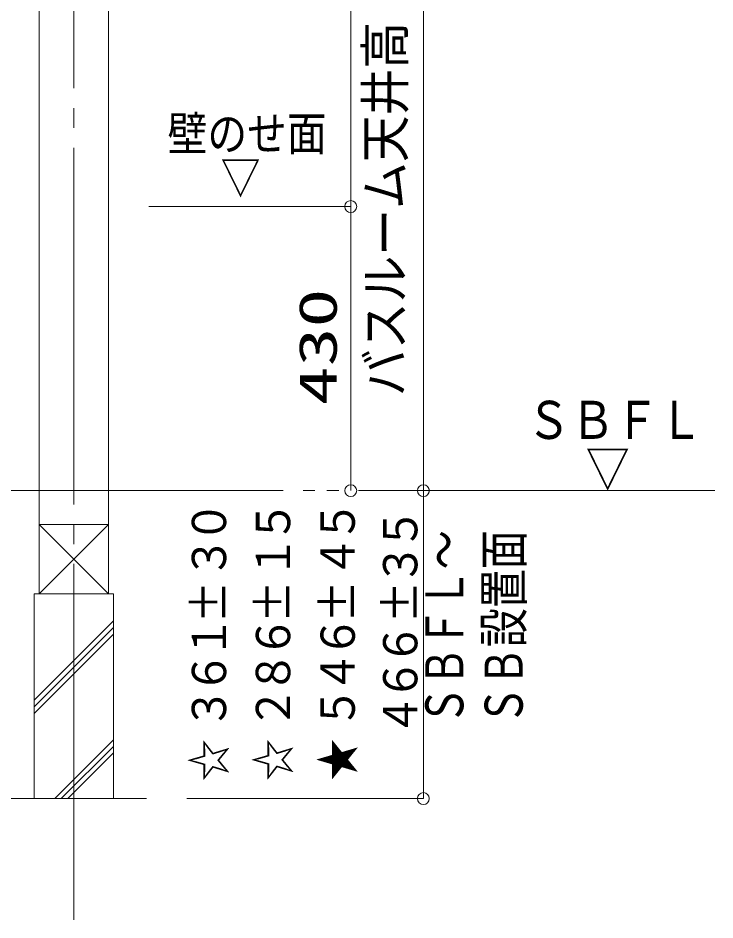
# Model space of a CAD drawing. Units: millimetres on the paper. Extents: x -305 to 305, y -152 to 152.
# Drawn here: x -193.24 to -158.05, y 9.43 to 54.93 of the extents above; entities that cross this region are included whole.
import ezdxf
from ezdxf.enums import TextEntityAlignment as Align

# ---------------------------------------------------------------- set-up
doc = ezdxf.new("R2010")
doc.units = ezdxf.units.MM
doc.linetypes.add('LONG_CHAIN', pattern=[21, 18, -1, 1, -1])
doc.linetypes.add('LONG_DOUBLE_CHAIN', pattern=[21.8, 18, -1, 0.6, -0.6, 0.6, -1])
doc.layers.add('0-0_0', color=7, linetype='Continuous', lineweight=9)
doc.layers.add('0-1_VIEW0001', color=7, linetype='Continuous', lineweight=9)
doc.styles.add('ＭＳ ゴシック', font='')
doc.styles.get('ＭＳ ゴシック').set_extended_font_data('MS Gothic')

# ---------------------------------------------------------------- blocks, each defined once
blk = doc.blocks.new('_ORIGIN')
at = {"layer": '0-0_0'}
blk.add_line((0, 0), (-1, 0), dxfattribs=at)
blk.add_circle((0, 0), 0.5, dxfattribs=at)

msp = doc.modelspace()

# ---------------------------------------------------------------- linework, layer by layer
at = {"layer": '0-0_0'}
for p, q in [((-176.441, 46.025), (-176.441, 97.158)), ((-172.774, 31.691), (-172.774, 97.158)), ((-186.635, 45.425), (-176.44, 45.425)), ((-177.568, 45.425), (-176.441, 45.425)), ((-176.44, 31.691), (-176.44, 44.825))]:
    msp.add_line(p, q, dxfattribs=at)
at = {"layer": '0-1_VIEW0001'}
for p, q in [((-192.175, 111.391), (-192.175, 25.891)), ((-188.675, 111.391), (-188.675, 25.891)), ((-172.775, 16.158), (-172.775, 30.491)), ((-188.675, 29.391), (-192.175, 25.891)), ((-192.175, 29.391), (-188.675, 25.891)), ((-188.675, 29.391), (-192.174, 29.391)), ((-188.425, 25.891), (-192.425, 25.891)), ((-192.425, 25.891), (-192.425, 15.558)), ((-188.425, 25.891), (-188.425, 15.558)), ((-192.425, 20.522), (-188.425, 24.522)), ((-192.425, 20.189), (-188.425, 24.189)), ((-192.425, 19.855), (-188.425, 23.855)), ((-191.389, 15.558), (-188.425, 18.522)), ((-191.056, 15.558), (-188.425, 18.189)), ((-190.723, 15.558), (-188.425, 17.856)), ((-186.758, 15.558), (-254.758, 15.558)), ((-184.718, 15.558), (-172.775, 15.558))]:
    msp.add_line(p, q, dxfattribs=at)
at = {"layer": '0-1_VIEW0001', "linetype": 'LONG_CHAIN'}
msp.add_line((-190.425, 111.391), (-190.425, 9.433), dxfattribs=at)
at = {"layer": '0-1_VIEW0001', "linetype": 'LONG_DOUBLE_CHAIN'}
msp.add_line((-158.052, 31.091), (-261.258, 31.091), dxfattribs=at)

# ---------------------------------------------------------------- block references
at = {"layer": '0-0_0', "xscale": 0.6, "yscale": 0.6}
for p, rotation in [((-176.441, 45.425), 270), ((-176.44, 45.425), 90), ((-176.44, 31.091), 270), ((-172.774, 31.091), 270)]:
    msp.add_blockref('_ORIGIN', p, dxfattribs=dict(at, rotation=rotation))
at = {"layer": '0-1_VIEW0001', "xscale": 0.6, "yscale": 0.6}
for p, rotation in [((-172.775, 31.091), 90), ((-172.775, 15.558), 270)]:
    msp.add_blockref('_ORIGIN', p, dxfattribs=dict(at, rotation=rotation))

# ---------------------------------------------------------------- texts
at = {"layer": '0-0_0', "style": 'ＭＳ ゴシック'}
for s, width, p in [('バスルーム天井高\u3000２０００【２１５０】＜１９００＞', 0.9, (-173.176, 35.868)), ('430', 1.5, (-176.57, 35.402))]:
    msp.add_text(s, height=1.921, rotation=90, dxfattribs=dict(at, width=width)).set_placement(p, align=Align.BOTTOM_LEFT)
at = {"layer": '0-1_VIEW0001', "style": 'ＭＳ ゴシック', "width": 0.85}
for s, height, p in [('壁のせ面', 1.732, (-185.69, 47.72)), ('▽', 1.732, (-183.01, 45.52)), ('ＳＢＦＬ', 1.921, (-167.563, 33.125)), ('▽', 1.921, (-164.585, 30.681))]:
    msp.add_text(s, height=height, dxfattribs=at).set_placement(p, align=Align.BOTTOM_LEFT)
at = {"layer": '0-1_VIEW0001', "style": 'ＭＳ ゴシック'}
for s, height, width, p in [('０', 1.73, 0.9, (-182.216, 28.444)), ('５', 1.73, 0.9, (-178.982, 28.465)), ('５', 1.73, 0.9, (-175.718, 28.475)), ('５', 1.73, 0.9, (-172.56, 28.102)), ('ＳＢＦＬ～', 1.921, 0.75, (-170.182, 19.266)), ('ＳＢ設置面', 1.921, 0.75, (-167.185, 19.266)), ('３', 1.73, 0.9, (-182.216, 26.655)), ('１', 1.73, 0.9, (-178.982, 26.676)), ('４', 1.73, 0.9, (-175.718, 26.685)), ('３', 1.73, 0.9, (-172.56, 26.313)), ('±', 1.73, 0.9, (-182.216, 24.414)), ('±', 1.73, 0.9, (-178.982, 24.435)), ('±', 1.73, 0.9, (-175.718, 24.444)), ('６±', 1.73, 0.9, (-172.56, 22.283)), ('１', 1.73, 0.9, (-182.216, 22.625)), ('６', 1.73, 0.9, (-178.982, 22.645)), ('６', 1.73, 0.9, (-175.718, 22.655)), ('６', 1.73, 0.9, (-182.216, 20.835)), ('８', 1.73, 0.9, (-178.982, 20.856)), ('４', 1.73, 0.9, (-175.718, 20.866)), ('６', 1.73, 0.9, (-172.56, 20.493)), ('３', 1.73, 0.9, (-182.216, 19.046)), ('２', 1.73, 0.9, (-178.982, 19.067)), ('５', 1.73, 0.9, (-175.718, 19.077)), ('４', 1.73, 0.9, (-172.56, 18.704)), ('☆', 1.73, 0.9, (-182.216, 16.429)), ('☆', 1.73, 0.9, (-178.982, 16.45)), ('★', 1.73, 0.9, (-175.718, 16.46))]:
    msp.add_text(s, height=height, rotation=90, dxfattribs=dict(at, width=width)).set_placement(p, align=Align.BOTTOM_LEFT)

doc.saveas('drawing.dxf')
